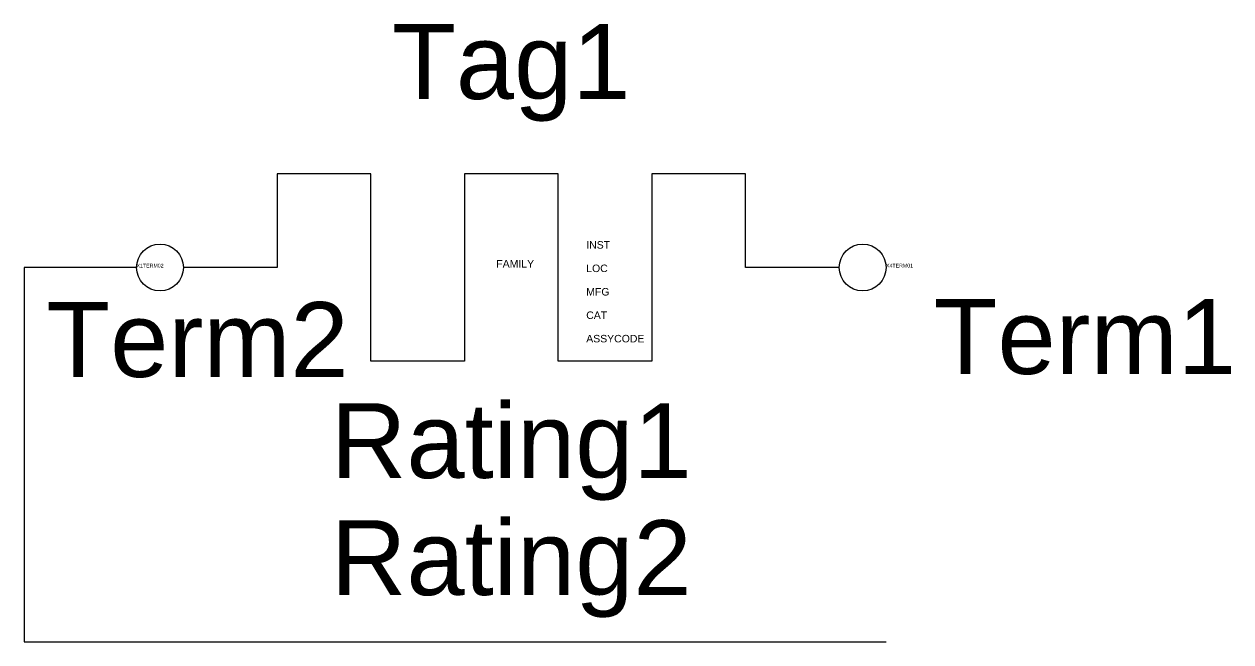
# Model space of a CAD drawing. Header units: inches. Extents: x -3.88 to 0.46, y -0.5 to 0.33.
# Drawn here: x -1.15 to 0.46, y -0.5 to 0.325 of the extents above; entities outside this region: 3.
import ezdxf
from ezdxf.enums import TextEntityAlignment as Align

# ---------------------------------------------------------------- set-up
doc = ezdxf.new("R2010")
doc.units = ezdxf.units.IN
doc.header["$MEASUREMENT"] = 0
doc.styles.add('INERCONNECT TABLES', font='arial.ttf', dxfattribs={"height": 0.1})
doc.styles.add('WD', font='arial.ttf', dxfattribs={"height": 1})

msp = doc.modelspace()

# ---------------------------------------------------------------- linework, layer by layer
for p, q in [((-0.8125, 0.125), (-0.8125, 0)), ((-0.6875, 0.125), (-0.8125, 0.125)), ((-0.6875, -0.125), (-0.6875, 0.125)), ((-0.5625, 0.125), (-0.5625, -0.125)), ((-0.4375, 0.125), (-0.5625, 0.125)), ((-0.4375, -0.125), (-0.4375, 0.125)), ((-0.3125, 0.125), (-0.3125, -0.125)), ((-0.1875, 0.125), (-0.3125, 0.125)), ((-0.1875, 0), (-0.1875, 0.125)), ((-1.15, 0), (-1.15, -0.5)), ((-1, 0), (-1.15, 0)), ((-0.8125, 0), (-0.9375, 0)), ((-0.0625, 0), (-0.1875, 0)), ((-0.5625, -0.125), (-0.6875, -0.125)), ((-0.3125, -0.125), (-0.4375, -0.125)), ((-1.15, -0.5), (0, -0.5))]:
    msp.add_line(p, q)
for centre in [(-0.9687, 0), (-0.0312, 0)]:
    msp.add_circle(centre, 0.0312)

# ---------------------------------------------------------------- texts
at = {"style": 'INERCONNECT TABLES'}
for tag, text, p in [('Tag1', 'HTR', (-0.5, 0.225)), ('Rating1', '', (-0.5, -0.2812)), ('Rating2', '', (-0.5, -0.4375))]:
    msp.add_attdef(tag, text=text, height=0.1, dxfattribs=at).set_placement(p, align=Align.CENTER)
at = {"style": 'INERCONNECT TABLES', "flags": 8}
msp.add_attdef('Desc1', text='', height=0.1, dxfattribs=at).set_placement((-3.5, 0.15), align=Align.MIDDLE_RIGHT)
at = {"linetype": 'Continuous', "style": 'INERCONNECT TABLES', "flags": 8}
for tag, p in [('Desc2', (-3.5, 0)), ('Desc3', (-3.5, -0.15))]:
    msp.add_attdef(tag, text='', height=0.1, dxfattribs=at).set_placement(p, align=Align.MIDDLE_RIGHT)
at = {"style": 'WD'}
for tag, p in [('INST', (-0.4, 0.0252)), ('LOC', (-0.4, -0.0061))]:
    msp.add_attdef(tag, p, '', height=0.01, dxfattribs=at)
at = {"style": 'WD', "flags": 1}
for tag, p, s, height in [('X1TERM02', (-1, 0), '', 0.005), ('FAMILY', (-0.52, 0), 'RE', 0.01), ('X4TERM01', (0, 0), '', 0.005), ('MFG', (-0.4, -0.0374), '', 0.01), ('CAT', (-0.4, -0.0687), '', 0.01), ('ASSYCODE', (-0.4, -0.1), '', 0.01)]:
    msp.add_attdef(tag, p, s, height=height, dxfattribs=at)
at = {"style": 'INERCONNECT TABLES'}
msp.add_attdef('Term2', text='', height=0.1, dxfattribs=at).set_placement((-0.9187, -0.0462), align=Align.TOP_CENTER)
msp.add_attdef('Term1', text='', height=0.1, dxfattribs=at).set_placement((0.0634, -0.0422), align=Align.TOP_LEFT)

doc.saveas('drawing.dxf')
